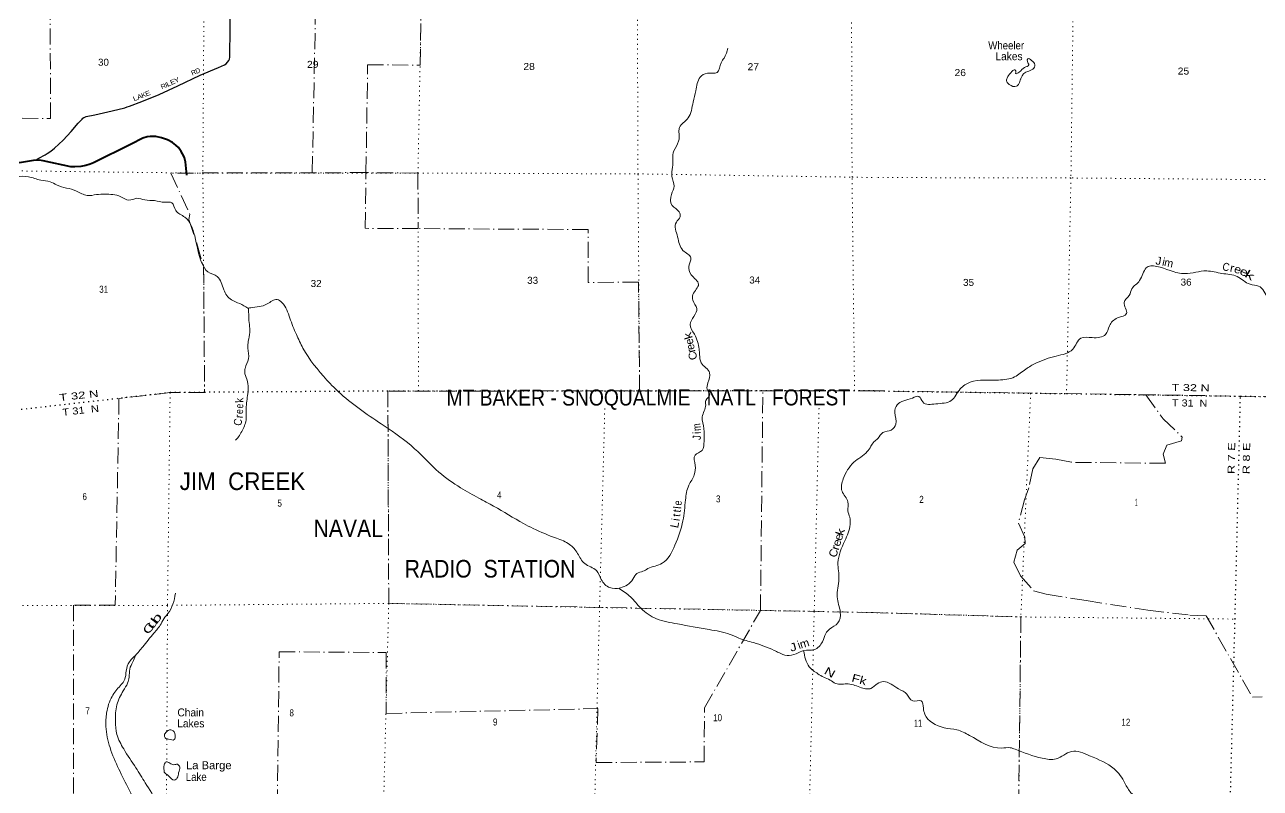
# Model space of a CAD drawing. Header units: feet. Extents: x -1048576 to 137166, y -268550 to 2097152.
# Drawn here: x -236263 to -205389, y 252093 to 271184 of the extents above; entities that cross this region are included whole.
import ezdxf
from ezdxf.enums import TextEntityAlignment as Align

# ---------------------------------------------------------------- set-up
doc = ezdxf.new("R2010")
doc.units = ezdxf.units.FT
doc.header["$LTSCALE"] = 80
doc.linetypes.add('DOT_DASHED', pattern=[7.7, 5, -1.2, 0.3, -1.2])
doc.linetypes.add('DOTTED', pattern=[1.5, 0.3, -1.2])
for name, color, linetype, lineweight in [('26', 7, 'Continuous', 40), ('29', 7, 'Continuous', 25), ('39', 7, 'Continuous', 13), ('44', 7, 'DOT_DASHED', 13), ('6', 7, 'DOTTED', 25), ('7', 7, 'DOTTED', 13)]:
    doc.layers.add(name, color=color, linetype=linetype, lineweight=lineweight)
doc.layers.add('30', color=7, linetype='Continuous')
doc.layers.add('41', color=7, linetype='Continuous')

msp = doc.modelspace()

# ---------------------------------------------------------------- linework, layer by layer
at = {"layer": '26'}
msp.add_lwpolyline([(-232210, 267425.63), (-232243.6, 267753.01), (-232266.45, 267852.05), (-232285.2, 267893.34), (-232353.12, 268011.26), (-232423.99, 268111.03), (-232486.74, 268173.17), (-232570.28, 268242.4), (-232697.43, 268308.32), (-232842.23, 268358.75), (-232984.77, 268385.03), (-233130.66, 268391.28), (-233206.08, 268381.27), (-233312.83, 268344.36), (-233601.67, 268200.67), (-234547.07, 267728.19), (-234628.73, 267698.06), (-234734.63, 267664.38), (-234861.43, 267642.03), (-235012.2, 267626.85), (-235111.29, 267632.72), (-235800.88, 267783.14), (-235904.95, 267795.75), (-236042.41, 267787.78), (-236704.97, 267683.55)], dxfattribs=at)
at = {"layer": '29'}
msp.add_lwpolyline([(-235982.39, 267791.26), (-235948.95, 267819.94), (-235912.98, 267845.89), (-235754.98, 267932.14), (-235699.55, 267966.79), (-235614.26, 268025.33), (-235522.1, 268098.84), (-235298.24, 268298.18), (-235106.08, 268516.62), (-234926.31, 268725.33), (-234830.56, 268823.46), (-234811.75, 268844.95), (-234789.04, 268862.61), (-234758.5, 268875.38), (-234725.84, 268884.98), (-234510.7, 268929.09), (-234080.06, 269029.43), (-233758.21, 269109.29), (-233699.92, 269127.22), (-233642.21, 269145.43), (-233332.67, 269265.78), (-232901.79, 269440.82), (-232435.37, 269657.21), (-231880.78, 269921.48), (-231423.09, 270115.92), (-231267.74, 270184.01), (-231230.89, 270208.48), (-231193.18, 270248.44), (-231162.42, 270290.25), (-231144.46, 270325.74), (-231137.7, 270372.02), (-231134.45, 270456.69), (-231127.41, 271023.86), (-231119.64, 272550.11)], dxfattribs=at)
at = {"layer": '39'}
for points in [[(-139726.18, 284721.75), (-139786.61, 284683.23), (-139865.18, 284636.58), (-139935.68, 284589.96), (-139981.99, 284555.51), (-140024.23, 284506.92), (-140030.24, 284490.75), (-140030.24, 284490.75), (-140086.75, 284492.64)], [(-218690.32, 270598.69), (-218787.61, 270349.27), (-218861.39, 270232.87), (-218960.66, 269987.5), (-219202.87, 269971.59), (-219385.39, 269872.34), (-219493.68, 269532.18), (-219561.04, 269250.18), (-219684.03, 268851.61), (-219808.29, 268729.62), (-219902.2, 268617.44), (-219915.39, 268508.55), (-219923.84, 268268.39), (-220041.16, 268033.29), (-220075.54, 267619.76), (-220094, 267387.77), (-220033.87, 267146.98), (-220102.49, 266941.71), (-220085.08, 266664.97), (-219909.19, 266503.85), (-219888.21, 266382.53), (-219980.32, 266248.13), (-219947.71, 265878.4), (-219815.92, 265542.05), (-219616.11, 265352.45), (-219664.51, 265151.02), (-219608.18, 264934.49), (-219427.02, 264694.59), (-219564.75, 264435.45), (-219570.2, 264294.19), (-219471.37, 264091.39), (-219632.72, 263689.14), (-219528.26, 263443.9), (-219410.96, 263071.36), (-219400.21, 262936), (-219357.86, 262733.73), (-219148.6, 262479.44), (-219189.44, 262227.47), (-219209.17, 262070.19), (-219142.02, 261926.23), (-219242.22, 261789.89), (-219247.37, 261678.9), (-219331.05, 261378.89), (-219289.6, 261085.78), (-219288.69, 260772.86), (-219337.39, 260541.16), (-219510, 260425.67), (-219510.58, 260165.26), (-219531.07, 259931.27), (-219668.85, 259668.09), (-219751.15, 259303.46), (-219816.9, 258779.19), (-220014.62, 258169.34), (-220335.8, 257718.11), (-220694.16, 257584.16), (-220815.84, 257518.68), (-220965.63, 257465.56), (-221065.89, 257323.16), (-221378.71, 257104.01), (-221646.92, 257110.54), (-221856.69, 257312.35), (-221979.48, 257539.59), (-222270.26, 257709.85), (-222447.22, 257965.86), (-222646.69, 258189.78), (-222973.93, 258344.23), (-223558.47, 258587.88), (-223799.26, 258713.26), (-224545.25, 259150.2), (-224912.4, 259347.41), (-225371.71, 259608.07), (-225912.44, 259996.66), (-226519.76, 260583.71), (-227282.55, 261156.06), (-228365.83, 261953.45), (-228711.32, 262299.86), (-229310.46, 263100.82), (-229474.51, 263437.46), (-229637.82, 263848.79), (-229835.64, 264238.23), (-229957.92, 264314.07), (-230205.13, 264201.29), (-230613.51, 264108.19), (-230686.26, 264094.74)], [(-211372.14, 269837.6), (-211339.06, 269907.94), (-211275.71, 269977.96), (-211029.87, 270122.8), (-211021.12, 270183.3), (-211108.72, 270291.27), (-211197.06, 270332.6), (-211209.91, 270266.08), (-211172.57, 270176.82), (-211280.25, 270113.33), (-211414.73, 269999.63), (-211503.95, 269962.19), (-211497.15, 270028.77), (-211515.04, 270053.2), (-211622.81, 269981.62), (-211717.11, 269851.34), (-211724.19, 269760.53), (-211660.4, 269689.17), (-211479.25, 269644.84), (-211420.03, 269706.83), (-211380.37, 269823.55), (-211372.14, 269837.6)], [(-230686.26, 264094.74), (-230888.82, 264211.69), (-231097.66, 264304.48), (-231290.78, 264558.62), (-231450.9, 264885.13), (-231685.67, 265008.44), (-231834.84, 265219.78), (-232015.6, 265903.8), (-232265.07, 266372.45), (-232487.29, 266540.06), (-232588.25, 266730.76), (-232761.58, 266744.49), (-233019.36, 266785.24), (-233261.25, 266801.62), (-233462.53, 266843.87), (-233658.68, 266795.22), (-233861.51, 266883.92), (-234260.29, 266944.15), (-234468.13, 266935.99), (-234698.3, 266913.9), (-234967.47, 267025.42), (-235466.17, 267179.44), (-235624.74, 267257.63), (-235864.36, 267298.22), (-236170.12, 267381.81), (-236480.78, 267378.64), (-236735.88, 267284.11), (-236961.25, 267136.82), (-237135.36, 267071.82), (-237360.91, 266906.36), (-237421.82, 266664.67), (-237605.4, 266460.47), (-237937.43, 266134.5), (-238079.32, 265863.28), (-238165.76, 265690.47), (-238290.99, 265471.59), (-238438.1, 265283.19), (-238511.17, 265035.56), (-238722.46, 264884.1), (-238928.45, 264859.77), (-239200.62, 264872.4), (-239450.07, 264737.44), (-240110.44, 264456.92), (-240190.41, 264326.44), (-240256.92, 264129.22), (-240434.53, 264118.76), (-240649.97, 264157.1), (-240738.33, 263994.4), (-240935.44, 263848.86), (-241059.34, 263965.09), (-241317.58, 264161.29), (-241638.85, 264307.61), (-242365.88, 264219.49), (-242442.48, 264022.36), (-242508.96, 263829.18), (-242686.62, 263812.66), (-242913.77, 263891.48), (-243143.81, 263881.51), (-243453.97, 264130.68), (-243746.62, 264113.22), (-243899.76, 263926.9), (-243909.32, 263777.6), (-243995.96, 263584.6), (-244237.75, 263611.07), (-244453.66, 263602.99), (-244480.34, 263354.93), (-244513.37, 263076.64), (-244783.51, 262889.39), (-244976.07, 262796.3), (-245386.42, 262707.25), (-245561.49, 262547.38), (-245692.58, 262346.72), (-245757.17, 262138.29)], [(-203212.78, 262579.63), (-203421.74, 262844.39), (-203468.59, 263166.02), (-203601, 263417.85), (-203880.7, 263853.02), (-204207.42, 264054.39), (-204720.05, 264055.76), (-204921.16, 264120.49), (-205191.06, 264349.55), (-205433.94, 264649), (-205645.33, 264695.66), (-205964.08, 264888.88), (-206346.69, 264965.62), (-206727.45, 265028.21), (-207271.12, 264961.24), (-207639.63, 265035.82), (-208240.33, 265102.75), (-208403.3, 264787.38), (-208595.33, 264581.37), (-208665.8, 264416.5), (-208792.89, 264242.13), (-208731.43, 263962.77), (-208954.68, 263852.02), (-209158.73, 263654.23), (-209255.98, 263441.17), (-209585.87, 263359.82), (-209872.63, 263344.67), (-210075.5, 263072.14), (-210487.13, 262900.77), (-210997.78, 262718.33), (-211247.65, 262573.53), (-211530.38, 262378.58), (-211928.86, 262299.98), (-212635.9, 262242.81), (-212886, 262077.82), (-213109.27, 261785.3), (-213499.71, 261704.59), (-213822.1, 261752.43), (-213917.47, 261886.73), (-214079.34, 261850.07), (-214464.76, 261676.4), (-214523.42, 261485.15), (-214492.35, 261196.01), (-214609.03, 261049.8), (-214817.63, 260985.35), (-214946.42, 260839.28), (-215048.67, 260754.05)], [(-230669.55, 264097.83), (-230650.01, 263684.59), (-230635.84, 263488.64), (-230676.31, 263273), (-230684.14, 263095.43), (-230670.66, 262828.82), (-230755.74, 262591.4), (-230766.69, 262504.69), (-230710.05, 262318.44)], [(-230710.05, 262318.44), (-230679.98, 262098.12), (-230719.99, 261727.04), (-230728.02, 261529.27), (-230732.33, 261299.17), (-230840.1, 261011.49), (-230922.1, 260879.01), (-230993.48, 260800.95)], [(-221411.06, 257091.42), (-221122.79, 256877.54), (-220867.41, 256596.58), (-220474.7, 256332.51), (-219949.54, 256202.46), (-219162.29, 256059.88), (-218637.01, 255941.95), (-218418.1, 255847.05), (-218056.15, 255734.67), (-217535.67, 255540.07), (-217423.27, 255484.51), (-217214.18, 255415.95), (-216987.84, 255458.26), (-216791.42, 255535.16), (-216537.01, 255561.06), (-216327.28, 255758.97), (-216244.56, 255962.1), (-216152.7, 256072.27), (-215943.4, 256225.77), (-215884.25, 256493.72), (-215963.13, 256876), (-215916.26, 257327.77), (-215942.46, 257733.78), (-215769.62, 258277.24), (-215636.42, 258687.83), (-215648.75, 258867.62), (-215693.52, 259029.54), (-215691.31, 259251.58), (-215839.89, 259521.46), (-215808.57, 259830.04), (-215544.24, 260243.45), (-215210.77, 260510.86), (-215118.68, 260643.24), (-215048.67, 260754.05)], [(-232494.13, 256969.15), (-232682.74, 256462.17), (-232762.35, 256368.03), (-232856.78, 256203.37), (-233036.6, 255970.86), (-233314.35, 255628.24), (-233498.07, 255409.9)], [(-233498.07, 255409.9), (-233677.65, 255201.62), (-233732.43, 254967.95), (-233784.8, 254772.62), (-233876.73, 254656.38), (-234079.09, 254389.77), (-234216.29, 253981.23), (-234233.82, 253640.23), (-234130.19, 253110.34), (-233654.62, 252054.15), (-233277.56, 251434.92), (-233063.05, 251303.72), (-232933.68, 251330.78), (-232888.3, 251431.3), (-232944.13, 251698.29), (-233249.45, 252230.05), (-233485.71, 252607.74), (-233789.64, 253076.9), (-233957.44, 253441.84), (-233994.49, 253771.24), (-233958.11, 254182.73), (-233799.32, 254530.5), (-233690.47, 254725.31), (-233652.72, 254870.31), (-233638.58, 255074.07), (-233564.18, 255253.05), (-233498.07, 255409.9)], [(-216799.98, 255532.33), (-216660.3, 255132.21), (-216444.21, 254956.59), (-216297.81, 254872.46), (-216139.2, 254798.31), (-216000.86, 254714.25), (-215684.29, 254703.23), (-215352.43, 254607.28), (-215217.58, 254577.77), (-215108.59, 254584.83)], [(-215116.62, 254584.31), (-214802.58, 254762.57), (-214425.22, 254576.81), (-214222.84, 254445.42), (-214073.37, 254276.21), (-213865.42, 254282.09), (-213806.94, 254097.69), (-213770.34, 253941.78), (-213289.69, 253607.51), (-212973.42, 253553.68), (-212654.07, 253414.99), (-211850.29, 253099.52), (-211640.3, 253107.4), (-211511.57, 253067.67), (-210835.93, 252844.43), (-210492.97, 252830.71), (-210105.45, 253012.44), (-209652.52, 252906.67), (-209040.61, 252579.09), (-208770.11, 252222.79), (-208621.47, 251978.86), (-208491.36, 251882.56), (-208226.07, 251782.82), (-207896.21, 251500.62), (-207672.96, 251431.62), (-207349.68, 251462.54), (-206987.32, 251559.7), (-206668.92, 251515.95), (-206238.1, 251238.74), (-205767.45, 250912.65), (-205586.95, 250630.01), (-205400.79, 250312.98), (-205234.58, 250196.1), (-205112.22, 249948.41), (-204636.88, 249680.83), (-203966.57, 249522.29), (-203609.84, 249296.36), (-203321.47, 249275.14), (-203153.13, 249168.34), (-202931.3, 249151.86), (-202723.39, 248973.95), (-202288, 248563.4), (-201889.68, 247906.84), (-201632.71, 247784.97), (-201561.34, 247309.59), (-201713.82, 247030.47), (-201514.05, 246846.59), (-201356, 246541.97), (-201026.09, 246084.06), (-201009.94, 245724.39), (-200850.02, 245046.11), (-200693.99, 244741.51), (-200579.93, 244293.96), (-200547.07, 244164.35), (-200449.13, 244078.49)], [(-232769.29, 253442.26), (-232704.01, 253525.06), (-232582.75, 253548.16), (-232501.31, 253422.24), (-232526.64, 253309.42), (-232669.74, 253320.85), (-232756.17, 253351.93), (-232769.38, 253442.9)], [(-232774.8, 252496.15), (-232775.02, 252675.82), (-232725.81, 252756.11), (-232635.39, 252720.96), (-232536.95, 252681.68), (-232446.07, 252692.95), (-232386.27, 252621.74), (-232417.91, 252482.74), (-232449.47, 252351.81), (-232522.61, 252300), (-232660.82, 252396.17), (-232732.85, 252455.38), (-232774.8, 252496.15)]]:
    msp.add_spline(points, degree=3, dxfattribs=at)
at = {"layer": '44'}
for p, q in [((-226436.82, 267475.01), (-227736.07, 267485.97)), ((-226436.82, 267475.01), (-226433.58, 266086.01)), ((-217878.18, 256540.08), (-217818.38, 262028.97))]:
    msp.add_line(p, q, dxfattribs=at)
for points in [[(-245639.66, 272786.1), (-244956.38, 272791.2), (-244956.23, 271471.17), (-243636.23, 271481.02), (-243636.08, 270160.98), (-239582.15, 270157.79), (-239578.6, 268837.76), (-238258.58, 268831.44), (-238255.02, 267505.94), (-236935.09, 267534.27), (-236938.64, 268854.41), (-235618.59, 268838.56), (-235625.68, 271476.61), (-234305.72, 271488.03), (-234386.09, 276702.36)], [(-229106.35, 276647.53), (-229114.94, 275463.31), (-227689.67, 275459.73), (-227653.23, 272819.11), (-228973.41, 272822.59), (-229077.17, 267482.9)], [(-227736.07, 267485.97), (-227694.24, 270179.21), (-226384.34, 270175.76), (-226333.05, 272815.71), (-225012.69, 272798.99), (-225030.92, 274119.33), (-226351.28, 274136.08), (-226369.5, 275456.42), (-223757.49, 275423.28), (-223745.69, 276593.14)], [(-204885.28, 276412.03), (-204917.82, 261882.65), (-215036.24, 262030.27)], [(-226433.58, 266086.01), (-227757.81, 266093.24), (-227736.07, 267485.97), (-232615.79, 267474.79), (-232141, 266448.29), (-232162.66, 266317.3), (-231959.56, 265715.58), (-231792.67, 265124.34), (-231768.17, 261992.3)], [(-220897.87, 262027.54), (-220925.48, 264749.74), (-222187.15, 264740.53), (-222186.38, 266062.82), (-226433.58, 266086.01)], [(-231768.17, 261992.3), (-232629.6, 261985.02), (-233907.51, 261842.18), (-234000.69, 256674.79), (-235043.01, 256674.1), (-235039.54, 251402.24), (-234010.15, 251402.92), (-234006.67, 246108.58), (-230016.94, 246117.02), (-229905.14, 255507.19), (-227233.87, 255487.83), (-227233.87, 253964.83), (-221939.86, 254084.84), (-221987.33, 252736.8), (-219289.05, 252752.78), (-219275.81, 254107.24), (-217878.18, 256540.08)], [(-215036.24, 262030.27), (-227189.46, 262024.6), (-227166.62, 256715.7), (-215089.62, 256487.35)], [(-208246.65, 261931.22), (-207819.19, 261327.97), (-207339.26, 260875.59), (-207360.28, 260782.95), (-207724.37, 260669.24), (-207815.11, 260450.1), (-207756.71, 260219.51), (-210108.24, 260243.02), (-210496.77, 260323.26), (-210901.79, 260365.3), (-211071.81, 260078.28), (-211168.94, 259602.91), (-211280.55, 259307.29), (-211433.12, 258723.46), (-211268.94, 258370.82), (-211262.31, 258213.36), (-211461.5, 258045.66), (-211550.94, 257749.83), (-211376.61, 257403.16), (-211055.27, 257032.95), (-210735.35, 256949.3), (-209742.5, 256784.84), (-208197.72, 256544.71), (-207150.03, 256422.13), (-206742.74, 256408.32), (-205585.48, 254371.66), (-205345.36, 254383.59)], [(-215089.62, 256487.35), (-211371.86, 256377.97), (-211497.05, 245548.44), (-206249.39, 245506.54), (-206477.05, 230468.43)]]:
    msp.add_lwpolyline(points, dxfattribs=at)
at = {"layer": '6'}
for points in [[(-215036.24, 262030.27), (-211126.99, 261973.24), (-210230.27, 261960.15), (-205884.13, 261896.75), (-204919.99, 261882.68), (-204907.59, 267313.46), (-204893.69, 272697.78), (-204885.28, 276412.03)], [(-215036.24, 262030.27), (-215524, 262029.35), (-216403.33, 262029.63), (-220907.99, 262025.42), (-226046.12, 262024.99), (-226424.12, 262024.96), (-227189.46, 262024.6), (-231768.17, 261992.3), (-232629.6, 261985.02), (-236995.47, 261488.63)], [(-206477.05, 230468.43), (-206410.9, 234837.78), (-206330.81, 240128.09), (-206249.39, 245506.54), (-206158.93, 250918.8), (-206019.66, 256324.01), (-205884.13, 261896.75)]]:
    msp.add_lwpolyline(points, dxfattribs=at)
at = {"layer": '7'}
for p, q in [((-226424.12, 262024.96), (-226436.82, 267475.01)), ((-221756.77, 262027.13), (-221757.99, 261980.54)), ((-216403.33, 262029.63), (-216404.65, 261982.34)), ((-232711.56, 253320.33), (-232714.39, 252754.08))]:
    msp.add_line(p, q, dxfattribs=at)
for points in [[(-226436.82, 267475.01), (-226333.05, 272815.71), (-226385.56, 276619.76)], [(-220897.81, 276564.78), (-220958.23, 272747.56), (-220938.53, 267450.13), (-220897.87, 262027.54)], [(-231762.07, 274694.64), (-231777.03, 272825.95), (-231811.02, 267468.36), (-231768.17, 261992.3)], [(-215527.27, 262034.8), (-215590.03, 267372.14), (-215605.34, 272705.86)], [(-210052.32, 272707.78), (-210120.39, 267352.31), (-210230.27, 261960.15)], [(-237295.33, 267526.54), (-236935.09, 267534.27), (-231808.85, 267472.72), (-226436.82, 267475.01), (-220942.52, 267454.21), (-215590.03, 267372.14), (-214984.9, 267362.59)], [(-204907.61, 267307.36), (-210120.39, 267352.31), (-214984.9, 267362.59)], [(-232629.6, 261985.02), (-232694.83, 256666.18), (-232710.61, 253509.78)], [(-227189.46, 262024.6), (-227166.62, 256715.7), (-227303.27, 251407.63), (-227402.42, 246125.43), (-227526.35, 240784.93), (-227595.65, 235462.08), (-227768.87, 230675.16)], [(-211126.99, 261973.24), (-211371.86, 256377.97), (-211432.88, 250955.66), (-211497.05, 245548.44), (-211513.45, 240289.18), (-211585.38, 234949.91), (-211704.2, 230965.57)], [(-221768.31, 261586.13), (-221897.69, 256640.48), (-222031.69, 251302.08), (-222120.82, 246013.74), (-222156.27, 240646.17), (-222258.03, 235305.46), (-222265.37, 230619.78)], [(-216415.48, 261594.29), (-216535.28, 256512.34), (-216667.63, 251167.42), (-216881.29, 245930.71), (-216862.46, 240546.48), (-216897.69, 235201.11), (-216978.61, 230567.86)], [(-215089.62, 256487.35), (-216529.84, 256515.61), (-221897.98, 256612.22), (-227166.62, 256715.7), (-232694.83, 256666.18), (-237285.74, 256660.42), (-242671.21, 256672.14), (-245818.79, 256508.87)], [(-215089.62, 256487.35), (-211371.86, 256377.97), (-206019.66, 256324.01)], [(-232715.97, 252438.27), (-232721.12, 251407.53), (-232725.84, 250519.56)]]:
    msp.add_lwpolyline(points, dxfattribs=at)

# ---------------------------------------------------------------- texts
at = {"layer": '30'}
for s, rotation, width, p in [('Y', 24.978, 1.25, (-232439.38, 269745.93)), ('R', 22.517, 1.05, (-232019.31, 269934.54)), ('D', 22.517, 1.05, (-231914.56, 269977.97)), ('E', 21.609, 1.15, (-233166.72, 269411.87)), ('R', 24.388, 1.1, (-232774.14, 269590.71)), ('L', 24.978, 1.4, (-232638.08, 269653.37)), ('E', 24.978, 1.2, (-232537.88, 269700.05)), ('L', 21.609, 1.3, (-233478.58, 269288.34)), ('A', 21.609, 1.2, (-233373.6, 269329.92)), ('K', 21.609, 1.1, (-233269.5, 269371.16))]:
    msp.add_text(s, height=120, rotation=rotation, dxfattribs=dict(at, width=width)).set_placement(p, align=Align.CENTER)
msp.add_text('I', height=120, rotation=24.388, dxfattribs=at).set_placement((-232704.87, 269622.13), align=Align.CENTER)
at = {"layer": '41'}
for s, width, p in [('Wheeler', 0.9, (-212186.84, 270567.68)), ('Lakes', 0.95, (-212007.37, 270296.17)), ('Chain', 0.95, (-232447.02, 253890.42)), ('Lakes', 0.95, (-232451.37, 253616.01)), ('La Barge', 1.05, (-232233.69, 252570.62)), ('Lake', 0.9, (-232238.04, 252278.79))]:
    msp.add_text(s, height=200, dxfattribs=dict(at, width=width)).set_placement(p)
for s, rotation, width, p in [('J', 351.352, 1.05, (-207945.82, 265182.95)), ('C', 349.411, 0.9, (-206262.15, 265031.2)), ('r', 347.906, 1.1, (-206113.35, 265003.93)), ('e', 341.906, 1.15, (-205980.32, 264973.03)), ('e', 335.842, 1.3, (-205835.54, 264916.42)), ('k', 328.979, 1.7, (-205703.46, 264836.48)), ('k', 106.747, 1.25, (-219592.51, 263431.2)), ('r', 105.323, 1.2, (-219514.89, 263056.79)), ('C', 107.283, 1.05, (-219475.24, 262931.23)), ('k', 92.405, 0.9, (-230800.09, 261796.71)), ('e', 86.193, 0.8, (-230805.93, 261505.67)), ('e', 87.806, 0.75, (-230802.42, 261646.31)), ('C', 79.582, 0.9, (-230837.94, 261228.88)), ('m', 95.96, 0.85, (-219374.7, 261130.37)), ('J', 88.967, 0.9, (-219369.04, 260859.89)), ('e', 83.919, 0.85, (-219846.44, 259217.17)), ('L', 78.574, 1.05, (-219924.61, 258662.47)), ('k', 71.919, 1.3, (-215789.71, 258473.44)), ('e', 71.919, 1.15, (-215831.75, 258344.7)), ('r', 72.088, 1.3, (-215916.08, 258082.25)), ('e', 72.088, 1.15, (-215877.09, 258203.09)), ('C', 72.626, 1.05, (-215960.15, 257945.16)), ('u', 51.772, 1.9, (-232989.63, 256159.78)), ('b', 52.792, 1.8, (-232896.13, 256279.59)), ('C', 51.27, 1.55, (-233087.57, 256035.17)), ('J', 15.866, 1.25, (-217034.75, 255528.39)), ('m', 17.028, 1.05, (-216750.67, 255621.96))]:
    msp.add_text(s, height=200, rotation=rotation, dxfattribs=dict(at, width=width)).set_placement(p, align=Align.CENTER)
for s, rotation, p in [('i', 347.745, (-207824.28, 265157.79)), ('m', 347.745, (-207694.41, 265131.59)), ('e', 102.311, (-219560.98, 263281.12)), ('e', 102.055, (-219532.4, 263145.75)), ('r', 83.661, (-230810.95, 261381.95)), ('i', 91.369, (-219367.22, 260984.94)), ('l', 83.919, (-219853.35, 259100.59)), ('t', 82.332, (-219868.91, 259015.75)), ('i', 81.574, (-219899.88, 258796.86)), ('t', 82.332, (-219881.1, 258907.8)), ('i', 19.249, (-216884.48, 255584.91))]:
    msp.add_text(s, height=200, rotation=rotation, dxfattribs=at).set_placement(p, align=Align.CENTER)
for s, rotation, width, p in [('N', 330.678, 1.35, (-216306.38, 254967.86)), ('Fk', 344.309, 1.25, (-215617.25, 254767.98))]:
    msp.add_text(s, height=200, rotation=rotation, dxfattribs=dict(at, width=width)).set_placement(p)
at = {"layer": '44', "width": 0.9}
msp.add_text('MT BAKER - SNOQUALMIE   NATL   FOREST', height=400, rotation=0.027, dxfattribs=at).set_placement((-225723.3, 261661.4))
at = {"layer": '44'}
for s, width, p in [('JIM  CREEK', 0.95, (-232391.68, 259550.04)), ('NAVAL', 0.9, (-229047.73, 258372.96)), ('RADIO  STATION', 0.9, (-226769.34, 257362.47))]:
    msp.add_text(s, height=440, dxfattribs=dict(at, width=width)).set_placement(p)
at = {"layer": '6'}
for s, rotation, width, p in [('T 32 N', 359.164, 1.35, (-207604.73, 262029.63)), ('T 32 N', 6.487, 1.4, (-235388.92, 261772.72)), ('T 31  N', 359.164, 1.15, (-207596.91, 261644.22)), ('T 31  N', 6.487, 1.2, (-235313.63, 261403.66)), ('R 7 E', 88.607, 1.35, (-206033.01, 259949.24)), ('R 8 E', 88.607, 1.35, (-205658.54, 259944.74))]:
    msp.add_text(s, height=175, rotation=rotation, dxfattribs=dict(at, width=width)).set_placement(p)
at = {"layer": '7'}
for s, width, p in [('30', 1.05, (-234431.81, 270158.29)), ('29', 1.1, (-229208.57, 270104.81)), ('28', 1.1, (-223803, 270052.71)), ('27', 1.1, (-218200.36, 270045.98)), ('26', 1.1, (-213029.32, 269899.19)), ('25', 1.1, (-207452.35, 269937.53)), ('31', 0.85, (-234400.81, 264481.63)), ('32', 1.05, (-229116.99, 264627.86)), ('33', 1.05, (-223707.43, 264705.64)), ('34', 1.05, (-218157.52, 264713.63)), ('35', 1.05, (-212814.88, 264653.76)), ('36', 1.05, (-207379.43, 264661.45)), ('6', 0.85, (-234819.68, 259298.74)), ('4', 0.85, (-224460.08, 259338.77)), ('3', 0.85, (-218989.38, 259241.6)), ('2', 0.85, (-213909.68, 259229.38)), ('5', 0.85, (-229947.19, 259135.51)), ('1', 0.4, (-208518.62, 259155.29)), ('7', 0.85, (-234746.34, 253944.07)), ('8', 0.85, (-229647.25, 253890.29)), ('9', 0.85, (-224561.72, 253663.35)), ('10', 0.85, (-219059.42, 253770.64)), ('11', 0.65, (-214042.4, 253634.29)), ('12', 0.85, (-208858.05, 253657.02))]:
    msp.add_text(s, height=175, dxfattribs=dict(at, width=width)).set_placement(p)

doc.saveas('drawing.dxf')
